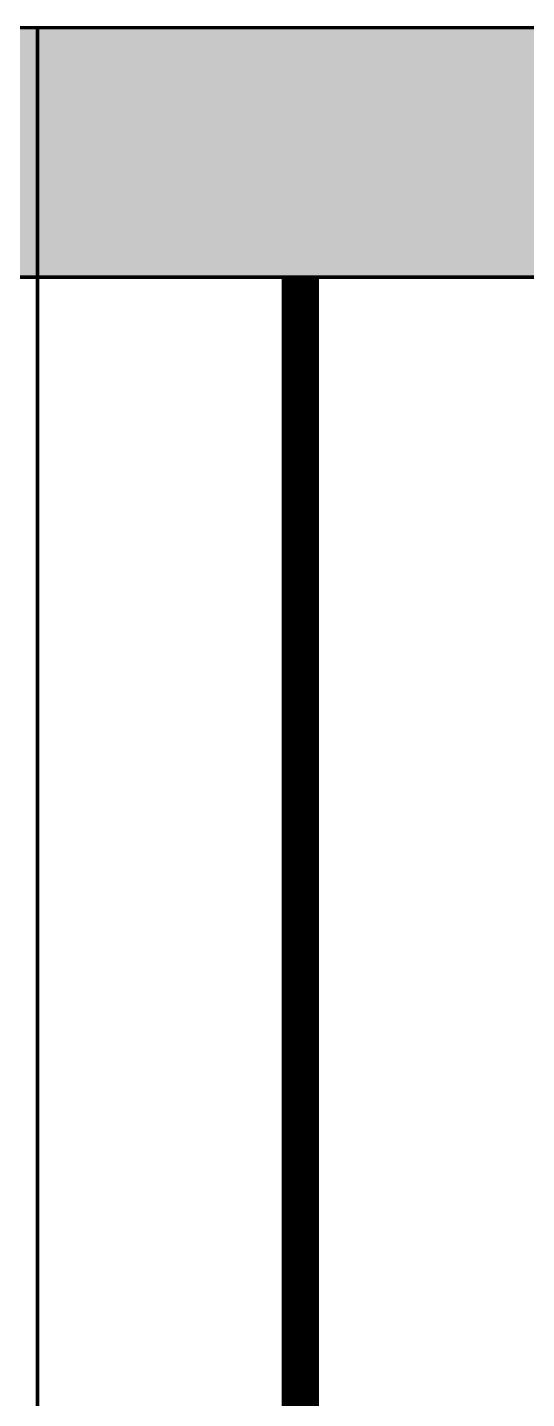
# Model space of a CAD drawing. Header units: millimetres. Extents: x -116965 to 323937, y 291661 to 566926.
# Drawn here: x -46736 to -46536, y 306488 to 307037 of the extents above; entities that cross this region are included whole.
import ezdxf

# ---------------------------------------------------------------- set-up
doc = ezdxf.new("R2010")
doc.units = ezdxf.units.MM
doc.layers.get('0').update_dxf_attribs({"lineweight": 18})
doc.layers.add('C00-00-00', color=7, linetype='Continuous')
doc.layers.add('C34-3A-40', color=7, linetype='Continuous', true_color=0x343a40)
doc.layers.add('C62-64-69', color=7, linetype='Continuous', true_color=0x626469)

msp = doc.modelspace()

# ---------------------------------------------------------------- hatches: boundary and pattern name
at = {"layer": 'C34-3A-40'}
h = msp.add_hatch(color=256, dxfattribs=at)
h.dxf.hatch_style = 2
h.paths.add_polyline_path([(-47132.085971, 307037.046927), (-46732.113887, 307037.046927), (-46732.113887, 306937.060883), (-47132.085971, 306937.060883)])
h = msp.add_hatch(color=256, dxfattribs=at)
h.dxf.hatch_style = 2
h.paths.add_polyline_path([(-46732.113887, 307037.046927), (-46532.141806, 307037.046927), (-46532.141806, 306937.060883), (-46732.113887, 306937.060883)])
at = {"layer": 'C62-64-69'}
h = msp.add_hatch(color=256, dxfattribs=at)
h.dxf.hatch_style = 2
h.paths.add_polyline_path([(-46732.113887, 307028.048183), (-46700.118356, 307028.048183), (-46700.118356, 307021.049158), (-46732.113887, 307021.049158)])
h = msp.add_hatch(color=256, dxfattribs=at)
h.dxf.hatch_style = 2
h.paths.add_polyline_path([(-46700.118356, 307028.048183), (-46668.122821, 307028.048183), (-46668.122821, 307021.049158), (-46700.118356, 307021.049158)])
h = msp.add_hatch(color=256, dxfattribs=at)
h.dxf.hatch_style = 2
h.paths.add_polyline_path([(-46700.118356, 307028.048183), (-46668.122821, 307028.048183), (-46668.122821, 307021.049158), (-46700.118356, 307021.049158)])
h = msp.add_hatch(color=256, dxfattribs=at)
h.dxf.hatch_style = 2
h.paths.add_polyline_path([(-46668.122821, 307028.048183), (-46636.127287, 307028.048183), (-46636.127287, 307021.049158), (-46668.122821, 307021.049158)])
h = msp.add_hatch(color=256, dxfattribs=at)
h.dxf.hatch_style = 2
h.paths.add_polyline_path([(-46668.122821, 307028.048183), (-46636.127287, 307028.048183), (-46636.127287, 307021.049158), (-46668.122821, 307021.049158)])
h = msp.add_hatch(color=256, dxfattribs=at)
h.dxf.hatch_style = 2
h.paths.add_polyline_path([(-46636.127287, 307028.048183), (-46604.131756, 307028.048183), (-46604.131756, 307021.049158), (-46636.127287, 307021.049158)])
h = msp.add_hatch(color=256, dxfattribs=at)
h.dxf.hatch_style = 2
h.paths.add_polyline_path([(-46636.127287, 307028.048183), (-46604.131756, 307028.048183), (-46604.131756, 307021.049158), (-46636.127287, 307021.049158)])
h = msp.add_hatch(color=256, dxfattribs=at)
h.dxf.hatch_style = 2
h.paths.add_polyline_path([(-46604.131756, 307028.048183), (-46572.136221, 307028.048183), (-46572.136221, 307021.049158), (-46604.131756, 307021.049158)])
h = msp.add_hatch(color=256, dxfattribs=at)
h.dxf.hatch_style = 2
h.paths.add_polyline_path([(-46604.131756, 307028.048183), (-46572.136221, 307028.048183), (-46572.136221, 307021.049158), (-46604.131756, 307021.049158)])
h = msp.add_hatch(color=256, dxfattribs=at)
h.dxf.hatch_style = 2
h.paths.add_polyline_path([(-46572.136221, 307028.048183), (-46540.140687, 307028.048183), (-46540.140687, 307021.049158), (-46572.136221, 307021.049158)])
h = msp.add_hatch(color=256, dxfattribs=at)
h.dxf.hatch_style = 2
h.paths.add_polyline_path([(-46732.113887, 307021.049158), (-46700.118356, 307021.049158), (-46700.118356, 307019.049439), (-46732.113887, 307019.049439)])
h = msp.add_hatch(color=256, dxfattribs=at)
h.dxf.hatch_style = 2
h.paths.add_polyline_path([(-46732.113887, 307019.049439), (-46700.118356, 307019.049439), (-46700.118356, 307012.050414), (-46732.113887, 307012.050414)])
h = msp.add_hatch(color=256, dxfattribs=at)
h.dxf.hatch_style = 2
h.paths.add_polyline_path([(-46700.118356, 307021.049158), (-46668.122821, 307021.049158), (-46668.122821, 307019.049439), (-46700.118356, 307019.049439)])
h = msp.add_hatch(color=256, dxfattribs=at)
h.dxf.hatch_style = 2
h.paths.add_polyline_path([(-46700.118356, 307021.049158), (-46668.122821, 307021.049158), (-46668.122821, 307019.049439), (-46700.118356, 307019.049439)])
h = msp.add_hatch(color=256, dxfattribs=at)
h.dxf.hatch_style = 2
h.paths.add_polyline_path([(-46700.118356, 307019.049439), (-46668.122821, 307019.049439), (-46668.122821, 307012.050414), (-46700.118356, 307012.050414)])
h = msp.add_hatch(color=256, dxfattribs=at)
h.dxf.hatch_style = 2
h.paths.add_polyline_path([(-46700.118356, 307019.049439), (-46668.122821, 307019.049439), (-46668.122821, 307012.050414), (-46700.118356, 307012.050414)])
h = msp.add_hatch(color=256, dxfattribs=at)
h.dxf.hatch_style = 2
h.paths.add_polyline_path([(-46668.122821, 307021.049158), (-46636.127287, 307021.049158), (-46636.127287, 307019.049439), (-46668.122821, 307019.049439)])
h = msp.add_hatch(color=256, dxfattribs=at)
h.dxf.hatch_style = 2
h.paths.add_polyline_path([(-46668.122821, 307021.049158), (-46636.127287, 307021.049158), (-46636.127287, 307019.049439), (-46668.122821, 307019.049439)])
h = msp.add_hatch(color=256, dxfattribs=at)
h.dxf.hatch_style = 2
h.paths.add_polyline_path([(-46668.122821, 307019.049439), (-46636.127287, 307019.049439), (-46636.127287, 307012.050414), (-46668.122821, 307012.050414)])
h = msp.add_hatch(color=256, dxfattribs=at)
h.dxf.hatch_style = 2
h.paths.add_polyline_path([(-46668.122821, 307019.049439), (-46636.127287, 307019.049439), (-46636.127287, 307012.050414), (-46668.122821, 307012.050414)])
h = msp.add_hatch(color=256, dxfattribs=at)
h.dxf.hatch_style = 2
h.paths.add_polyline_path([(-46636.127287, 307021.049158), (-46604.131756, 307021.049158), (-46604.131756, 307019.049439), (-46636.127287, 307019.049439)])
h = msp.add_hatch(color=256, dxfattribs=at)
h.dxf.hatch_style = 2
h.paths.add_polyline_path([(-46636.127287, 307021.049158), (-46604.131756, 307021.049158), (-46604.131756, 307019.049439), (-46636.127287, 307019.049439)])
h = msp.add_hatch(color=256, dxfattribs=at)
h.dxf.hatch_style = 2
h.paths.add_polyline_path([(-46636.127287, 307019.049439), (-46604.131756, 307019.049439), (-46604.131756, 307012.050414), (-46636.127287, 307012.050414)])
h = msp.add_hatch(color=256, dxfattribs=at)
h.dxf.hatch_style = 2
h.paths.add_polyline_path([(-46636.127287, 307019.049439), (-46604.131756, 307019.049439), (-46604.131756, 307012.050414), (-46636.127287, 307012.050414)])
h = msp.add_hatch(color=256, dxfattribs=at)
h.dxf.hatch_style = 2
h.paths.add_polyline_path([(-46604.131756, 307021.049158), (-46572.136221, 307021.049158), (-46572.136221, 307019.049439), (-46604.131756, 307019.049439)])
h = msp.add_hatch(color=256, dxfattribs=at)
h.dxf.hatch_style = 2
h.paths.add_polyline_path([(-46604.131756, 307021.049158), (-46572.136221, 307021.049158), (-46572.136221, 307019.049439), (-46604.131756, 307019.049439)])
h = msp.add_hatch(color=256, dxfattribs=at)
h.dxf.hatch_style = 2
h.paths.add_polyline_path([(-46604.131756, 307019.049439), (-46572.136221, 307019.049439), (-46572.136221, 307012.050414), (-46604.131756, 307012.050414)])
h = msp.add_hatch(color=256, dxfattribs=at)
h.dxf.hatch_style = 2
h.paths.add_polyline_path([(-46604.131756, 307019.049439), (-46572.136221, 307019.049439), (-46572.136221, 307012.050414), (-46604.131756, 307012.050414)])
h = msp.add_hatch(color=256, dxfattribs=at)
h.dxf.hatch_style = 2
h.paths.add_polyline_path([(-46572.136221, 307021.049158), (-46540.140687, 307021.049158), (-46540.140687, 307019.049439), (-46572.136221, 307019.049439)])
h = msp.add_hatch(color=256, dxfattribs=at)
h.dxf.hatch_style = 2
h.paths.add_polyline_path([(-46572.136221, 307019.049439), (-46540.140687, 307019.049439), (-46540.140687, 307012.050414), (-46572.136221, 307012.050414)])
h = msp.add_hatch(color=256, dxfattribs=at)
h.dxf.hatch_style = 2
h.paths.add_polyline_path([(-46732.113887, 307012.050414), (-46700.118356, 307012.050414), (-46700.118356, 307010.050695), (-46732.113887, 307010.050695)])
h = msp.add_hatch(color=256, dxfattribs=at)
h.dxf.hatch_style = 2
h.paths.add_polyline_path([(-46732.113887, 307010.050695), (-46700.118356, 307010.050695), (-46700.118356, 307003.05167), (-46732.113887, 307003.05167)])
h = msp.add_hatch(color=256, dxfattribs=at)
h.dxf.hatch_style = 2
h.paths.add_polyline_path([(-46700.118356, 307012.050414), (-46668.122821, 307012.050414), (-46668.122821, 307010.050695), (-46700.118356, 307010.050695)])
h = msp.add_hatch(color=256, dxfattribs=at)
h.dxf.hatch_style = 2
h.paths.add_polyline_path([(-46700.118356, 307012.050414), (-46668.122821, 307012.050414), (-46668.122821, 307010.050695), (-46700.118356, 307010.050695)])
h = msp.add_hatch(color=256, dxfattribs=at)
h.dxf.hatch_style = 2
h.paths.add_polyline_path([(-46700.118356, 307010.050695), (-46668.122821, 307010.050695), (-46668.122821, 307003.05167), (-46700.118356, 307003.05167)])
h = msp.add_hatch(color=256, dxfattribs=at)
h.dxf.hatch_style = 2
h.paths.add_polyline_path([(-46700.118356, 307010.050695), (-46668.122821, 307010.050695), (-46668.122821, 307003.05167), (-46700.118356, 307003.05167)])
h = msp.add_hatch(color=256, dxfattribs=at)
h.dxf.hatch_style = 2
h.paths.add_polyline_path([(-46668.122821, 307012.050414), (-46636.127287, 307012.050414), (-46636.127287, 307010.050695), (-46668.122821, 307010.050695)])
h = msp.add_hatch(color=256, dxfattribs=at)
h.dxf.hatch_style = 2
h.paths.add_polyline_path([(-46668.122821, 307012.050414), (-46636.127287, 307012.050414), (-46636.127287, 307010.050695), (-46668.122821, 307010.050695)])
h = msp.add_hatch(color=256, dxfattribs=at)
h.dxf.hatch_style = 2
h.paths.add_polyline_path([(-46668.122821, 307010.050695), (-46636.127287, 307010.050695), (-46636.127287, 307003.05167), (-46668.122821, 307003.05167)])
h = msp.add_hatch(color=256, dxfattribs=at)
h.dxf.hatch_style = 2
h.paths.add_polyline_path([(-46668.122821, 307010.050695), (-46636.127287, 307010.050695), (-46636.127287, 307003.05167), (-46668.122821, 307003.05167)])
h = msp.add_hatch(color=256, dxfattribs=at)
h.dxf.hatch_style = 2
h.paths.add_polyline_path([(-46636.127287, 307012.050414), (-46604.131756, 307012.050414), (-46604.131756, 307010.050695), (-46636.127287, 307010.050695)])
h = msp.add_hatch(color=256, dxfattribs=at)
h.dxf.hatch_style = 2
h.paths.add_polyline_path([(-46636.127287, 307012.050414), (-46604.131756, 307012.050414), (-46604.131756, 307010.050695), (-46636.127287, 307010.050695)])
h = msp.add_hatch(color=256, dxfattribs=at)
h.dxf.hatch_style = 2
h.paths.add_polyline_path([(-46636.127287, 307010.050695), (-46604.131756, 307010.050695), (-46604.131756, 307003.05167), (-46636.127287, 307003.05167)])
h = msp.add_hatch(color=256, dxfattribs=at)
h.dxf.hatch_style = 2
h.paths.add_polyline_path([(-46636.127287, 307010.050695), (-46604.131756, 307010.050695), (-46604.131756, 307003.05167), (-46636.127287, 307003.05167)])
h = msp.add_hatch(color=256, dxfattribs=at)
h.dxf.hatch_style = 2
h.paths.add_polyline_path([(-46604.131756, 307012.050414), (-46572.136221, 307012.050414), (-46572.136221, 307010.050695), (-46604.131756, 307010.050695)])
h = msp.add_hatch(color=256, dxfattribs=at)
h.dxf.hatch_style = 2
h.paths.add_polyline_path([(-46604.131756, 307012.050414), (-46572.136221, 307012.050414), (-46572.136221, 307010.050695), (-46604.131756, 307010.050695)])
h = msp.add_hatch(color=256, dxfattribs=at)
h.dxf.hatch_style = 2
h.paths.add_polyline_path([(-46604.131756, 307010.050695), (-46572.136221, 307010.050695), (-46572.136221, 307003.05167), (-46604.131756, 307003.05167)])
h = msp.add_hatch(color=256, dxfattribs=at)
h.dxf.hatch_style = 2
h.paths.add_polyline_path([(-46604.131756, 307010.050695), (-46572.136221, 307010.050695), (-46572.136221, 307003.05167), (-46604.131756, 307003.05167)])
h = msp.add_hatch(color=256, dxfattribs=at)
h.dxf.hatch_style = 2
h.paths.add_polyline_path([(-46572.136221, 307012.050414), (-46540.140687, 307012.050414), (-46540.140687, 307010.050695), (-46572.136221, 307010.050695)])
h = msp.add_hatch(color=256, dxfattribs=at)
h.dxf.hatch_style = 2
h.paths.add_polyline_path([(-46572.136221, 307010.050695), (-46540.140687, 307010.050695), (-46540.140687, 307003.05167), (-46572.136221, 307003.05167)])
h = msp.add_hatch(color=256, dxfattribs=at)
h.dxf.hatch_style = 2
h.paths.add_polyline_path([(-46732.113887, 307003.05167), (-46700.118356, 307003.05167), (-46700.118356, 307001.051952), (-46732.113887, 307001.051952)])
h = msp.add_hatch(color=256, dxfattribs=at)
h.dxf.hatch_style = 2
h.paths.add_polyline_path([(-46700.118356, 307003.05167), (-46668.122821, 307003.05167), (-46668.122821, 307001.051952), (-46700.118356, 307001.051952)])
h = msp.add_hatch(color=256, dxfattribs=at)
h.dxf.hatch_style = 2
h.paths.add_polyline_path([(-46700.118356, 307003.05167), (-46668.122821, 307003.05167), (-46668.122821, 307001.051952), (-46700.118356, 307001.051952)])
h = msp.add_hatch(color=256, dxfattribs=at)
h.dxf.hatch_style = 2
h.paths.add_polyline_path([(-46668.122821, 307003.05167), (-46636.127287, 307003.05167), (-46636.127287, 307001.051952), (-46668.122821, 307001.051952)])
h = msp.add_hatch(color=256, dxfattribs=at)
h.dxf.hatch_style = 2
h.paths.add_polyline_path([(-46668.122821, 307003.05167), (-46636.127287, 307003.05167), (-46636.127287, 307001.051952), (-46668.122821, 307001.051952)])
h = msp.add_hatch(color=256, dxfattribs=at)
h.dxf.hatch_style = 2
h.paths.add_polyline_path([(-46636.127287, 307003.05167), (-46604.131756, 307003.05167), (-46604.131756, 307001.051952), (-46636.127287, 307001.051952)])
h = msp.add_hatch(color=256, dxfattribs=at)
h.dxf.hatch_style = 2
h.paths.add_polyline_path([(-46636.127287, 307003.05167), (-46604.131756, 307003.05167), (-46604.131756, 307001.051952), (-46636.127287, 307001.051952)])
h = msp.add_hatch(color=256, dxfattribs=at)
h.dxf.hatch_style = 2
h.paths.add_polyline_path([(-46604.131756, 307003.05167), (-46572.136221, 307003.05167), (-46572.136221, 307001.051952), (-46604.131756, 307001.051952)])
h = msp.add_hatch(color=256, dxfattribs=at)
h.dxf.hatch_style = 2
h.paths.add_polyline_path([(-46604.131756, 307003.05167), (-46572.136221, 307003.05167), (-46572.136221, 307001.051952), (-46604.131756, 307001.051952)])
h = msp.add_hatch(color=256, dxfattribs=at)
h.dxf.hatch_style = 2
h.paths.add_polyline_path([(-46572.136221, 307003.05167), (-46540.140687, 307003.05167), (-46540.140687, 307001.051952), (-46572.136221, 307001.051952)])
h = msp.add_hatch(color=256, dxfattribs=at)
h.dxf.hatch_style = 2
h.paths.add_polyline_path([(-46732.113887, 307001.051952), (-46700.118356, 307001.051952), (-46700.118356, 306994.052926), (-46732.113887, 306994.052926)])
h = msp.add_hatch(color=256, dxfattribs=at)
h.dxf.hatch_style = 2
h.paths.add_polyline_path([(-46700.118356, 307001.051952), (-46668.122821, 307001.051952), (-46668.122821, 306994.052926), (-46700.118356, 306994.052926)])
h = msp.add_hatch(color=256, dxfattribs=at)
h.dxf.hatch_style = 2
h.paths.add_polyline_path([(-46700.118356, 307001.051952), (-46668.122821, 307001.051952), (-46668.122821, 306994.052926), (-46700.118356, 306994.052926)])
h = msp.add_hatch(color=256, dxfattribs=at)
h.dxf.hatch_style = 2
h.paths.add_polyline_path([(-46668.122821, 307001.051952), (-46636.127287, 307001.051952), (-46636.127287, 306994.052926), (-46668.122821, 306994.052926)])
h = msp.add_hatch(color=256, dxfattribs=at)
h.dxf.hatch_style = 2
h.paths.add_polyline_path([(-46668.122821, 307001.051952), (-46636.127287, 307001.051952), (-46636.127287, 306994.052926), (-46668.122821, 306994.052926)])
h = msp.add_hatch(color=256, dxfattribs=at)
h.dxf.hatch_style = 2
h.paths.add_polyline_path([(-46636.127287, 307001.051952), (-46604.131756, 307001.051952), (-46604.131756, 306994.052926), (-46636.127287, 306994.052926)])
h = msp.add_hatch(color=256, dxfattribs=at)
h.dxf.hatch_style = 2
h.paths.add_polyline_path([(-46636.127287, 307001.051952), (-46604.131756, 307001.051952), (-46604.131756, 306994.052926), (-46636.127287, 306994.052926)])
h = msp.add_hatch(color=256, dxfattribs=at)
h.dxf.hatch_style = 2
h.paths.add_polyline_path([(-46604.131756, 307001.051952), (-46572.136221, 307001.051952), (-46572.136221, 306994.052926), (-46604.131756, 306994.052926)])
h = msp.add_hatch(color=256, dxfattribs=at)
h.dxf.hatch_style = 2
h.paths.add_polyline_path([(-46604.131756, 307001.051952), (-46572.136221, 307001.051952), (-46572.136221, 306994.052926), (-46604.131756, 306994.052926)])
h = msp.add_hatch(color=256, dxfattribs=at)
h.dxf.hatch_style = 2
h.paths.add_polyline_path([(-46572.136221, 307001.051952), (-46540.140687, 307001.051952), (-46540.140687, 306994.052926), (-46572.136221, 306994.052926)])
h = msp.add_hatch(color=256, dxfattribs=at)
h.dxf.hatch_style = 2
h.paths.add_polyline_path([(-46732.113887, 306994.052926), (-46700.118356, 306994.052926), (-46700.118356, 306992.053208), (-46732.113887, 306992.053208)])
h = msp.add_hatch(color=256, dxfattribs=at)
h.dxf.hatch_style = 2
h.paths.add_polyline_path([(-46732.113887, 306992.053208), (-46700.118356, 306992.053208), (-46700.118356, 306985.054183), (-46732.113887, 306985.054183)])
h = msp.add_hatch(color=256, dxfattribs=at)
h.dxf.hatch_style = 2
h.paths.add_polyline_path([(-46700.118356, 306994.052926), (-46668.122821, 306994.052926), (-46668.122821, 306992.053208), (-46700.118356, 306992.053208)])
h = msp.add_hatch(color=256, dxfattribs=at)
h.dxf.hatch_style = 2
h.paths.add_polyline_path([(-46700.118356, 306994.052926), (-46668.122821, 306994.052926), (-46668.122821, 306992.053208), (-46700.118356, 306992.053208)])
h = msp.add_hatch(color=256, dxfattribs=at)
h.dxf.hatch_style = 2
h.paths.add_polyline_path([(-46700.118356, 306992.053208), (-46668.122821, 306992.053208), (-46668.122821, 306985.054183), (-46700.118356, 306985.054183)])
h = msp.add_hatch(color=256, dxfattribs=at)
h.dxf.hatch_style = 2
h.paths.add_polyline_path([(-46700.118356, 306992.053208), (-46668.122821, 306992.053208), (-46668.122821, 306985.054183), (-46700.118356, 306985.054183)])
h = msp.add_hatch(color=256, dxfattribs=at)
h.dxf.hatch_style = 2
h.paths.add_polyline_path([(-46668.122821, 306994.052926), (-46636.127287, 306994.052926), (-46636.127287, 306992.053208), (-46668.122821, 306992.053208)])
h = msp.add_hatch(color=256, dxfattribs=at)
h.dxf.hatch_style = 2
h.paths.add_polyline_path([(-46668.122821, 306994.052926), (-46636.127287, 306994.052926), (-46636.127287, 306992.053208), (-46668.122821, 306992.053208)])
h = msp.add_hatch(color=256, dxfattribs=at)
h.dxf.hatch_style = 2
h.paths.add_polyline_path([(-46668.122821, 306992.053208), (-46636.127287, 306992.053208), (-46636.127287, 306985.054183), (-46668.122821, 306985.054183)])
h = msp.add_hatch(color=256, dxfattribs=at)
h.dxf.hatch_style = 2
h.paths.add_polyline_path([(-46668.122821, 306992.053208), (-46636.127287, 306992.053208), (-46636.127287, 306985.054183), (-46668.122821, 306985.054183)])
h = msp.add_hatch(color=256, dxfattribs=at)
h.dxf.hatch_style = 2
h.paths.add_polyline_path([(-46636.127287, 306994.052926), (-46604.131756, 306994.052926), (-46604.131756, 306992.053208), (-46636.127287, 306992.053208)])
h = msp.add_hatch(color=256, dxfattribs=at)
h.dxf.hatch_style = 2
h.paths.add_polyline_path([(-46636.127287, 306994.052926), (-46604.131756, 306994.052926), (-46604.131756, 306992.053208), (-46636.127287, 306992.053208)])
h = msp.add_hatch(color=256, dxfattribs=at)
h.dxf.hatch_style = 2
h.paths.add_polyline_path([(-46636.127287, 306992.053208), (-46604.131756, 306992.053208), (-46604.131756, 306985.054183), (-46636.127287, 306985.054183)])
h = msp.add_hatch(color=256, dxfattribs=at)
h.dxf.hatch_style = 2
h.paths.add_polyline_path([(-46636.127287, 306992.053208), (-46604.131756, 306992.053208), (-46604.131756, 306985.054183), (-46636.127287, 306985.054183)])
h = msp.add_hatch(color=256, dxfattribs=at)
h.dxf.hatch_style = 2
h.paths.add_polyline_path([(-46604.131756, 306994.052926), (-46572.136221, 306994.052926), (-46572.136221, 306992.053208), (-46604.131756, 306992.053208)])
h = msp.add_hatch(color=256, dxfattribs=at)
h.dxf.hatch_style = 2
h.paths.add_polyline_path([(-46604.131756, 306994.052926), (-46572.136221, 306994.052926), (-46572.136221, 306992.053208), (-46604.131756, 306992.053208)])
h = msp.add_hatch(color=256, dxfattribs=at)
h.dxf.hatch_style = 2
h.paths.add_polyline_path([(-46604.131756, 306992.053208), (-46572.136221, 306992.053208), (-46572.136221, 306985.054183), (-46604.131756, 306985.054183)])
h = msp.add_hatch(color=256, dxfattribs=at)
h.dxf.hatch_style = 2
h.paths.add_polyline_path([(-46604.131756, 306992.053208), (-46572.136221, 306992.053208), (-46572.136221, 306985.054183), (-46604.131756, 306985.054183)])
h = msp.add_hatch(color=256, dxfattribs=at)
h.dxf.hatch_style = 2
h.paths.add_polyline_path([(-46572.136221, 306994.052926), (-46540.140687, 306994.052926), (-46540.140687, 306992.053208), (-46572.136221, 306992.053208)])
h = msp.add_hatch(color=256, dxfattribs=at)
h.dxf.hatch_style = 2
h.paths.add_polyline_path([(-46572.136221, 306992.053208), (-46540.140687, 306992.053208), (-46540.140687, 306985.054183), (-46572.136221, 306985.054183)])
h = msp.add_hatch(color=256, dxfattribs=at)
h.dxf.hatch_style = 2
h.paths.add_polyline_path([(-46732.113887, 306985.054183), (-46700.118356, 306985.054183), (-46700.118356, 306983.054464), (-46732.113887, 306983.054464)])
h = msp.add_hatch(color=256, dxfattribs=at)
h.dxf.hatch_style = 2
h.paths.add_polyline_path([(-46700.118356, 306985.054183), (-46668.122821, 306985.054183), (-46668.122821, 306983.054464), (-46700.118356, 306983.054464)])
h = msp.add_hatch(color=256, dxfattribs=at)
h.dxf.hatch_style = 2
h.paths.add_polyline_path([(-46700.118356, 306985.054183), (-46668.122821, 306985.054183), (-46668.122821, 306983.054464), (-46700.118356, 306983.054464)])
h = msp.add_hatch(color=256, dxfattribs=at)
h.dxf.hatch_style = 2
h.paths.add_polyline_path([(-46668.122821, 306985.054183), (-46636.127287, 306985.054183), (-46636.127287, 306983.054464), (-46668.122821, 306983.054464)])
h = msp.add_hatch(color=256, dxfattribs=at)
h.dxf.hatch_style = 2
h.paths.add_polyline_path([(-46668.122821, 306985.054183), (-46636.127287, 306985.054183), (-46636.127287, 306983.054464), (-46668.122821, 306983.054464)])
h = msp.add_hatch(color=256, dxfattribs=at)
h.dxf.hatch_style = 2
h.paths.add_polyline_path([(-46636.127287, 306985.054183), (-46604.131756, 306985.054183), (-46604.131756, 306983.054464), (-46636.127287, 306983.054464)])
h = msp.add_hatch(color=256, dxfattribs=at)
h.dxf.hatch_style = 2
h.paths.add_polyline_path([(-46636.127287, 306985.054183), (-46604.131756, 306985.054183), (-46604.131756, 306983.054464), (-46636.127287, 306983.054464)])
h = msp.add_hatch(color=256, dxfattribs=at)
h.dxf.hatch_style = 2
h.paths.add_polyline_path([(-46604.131756, 306985.054183), (-46572.136221, 306985.054183), (-46572.136221, 306983.054464), (-46604.131756, 306983.054464)])
h = msp.add_hatch(color=256, dxfattribs=at)
h.dxf.hatch_style = 2
h.paths.add_polyline_path([(-46604.131756, 306985.054183), (-46572.136221, 306985.054183), (-46572.136221, 306983.054464), (-46604.131756, 306983.054464)])
h = msp.add_hatch(color=256, dxfattribs=at)
h.dxf.hatch_style = 2
h.paths.add_polyline_path([(-46572.136221, 306985.054183), (-46540.140687, 306985.054183), (-46540.140687, 306983.054464), (-46572.136221, 306983.054464)])

# ---------------------------------------------------------------- linework, layer by layer
at = {"color": 1, "lineweight": -3, "ltscale": 5, "const_width": 15}
msp.add_lwpolyline([(-46626.781129, 305037.326092), (-46626.781129, 306937.060883)], dxfattribs=at)
at = {"layer": 'C00-00-00', "lineweight": 211}
for points in [[(-47132.085971, 307037.046927), (-46732.113887, 307037.046927), (-46732.113887, 306937.060883), (-47132.085971, 306937.060883)], [(-46732.113887, 307037.046927), (-46532.141806, 307037.046927), (-46532.141806, 306937.060883), (-46732.113887, 306937.060883)]]:
    msp.add_lwpolyline(points, close=True, dxfattribs=at)
at = {"layer": 'C00-00-00', "lineweight": 100}
for points in [[(-47132.085971, 306937.060883), (-46732.113887, 306937.060883), (-46732.113887, 304937.340052), (-47132.085971, 304937.340052)], [(-46732.113887, 306937.060883), (-46532.141806, 306937.060883), (-46532.141806, 304937.340052), (-46732.113887, 304937.340052)]]:
    msp.add_lwpolyline(points, close=True, dxfattribs=at)

doc.saveas('drawing.dxf')
